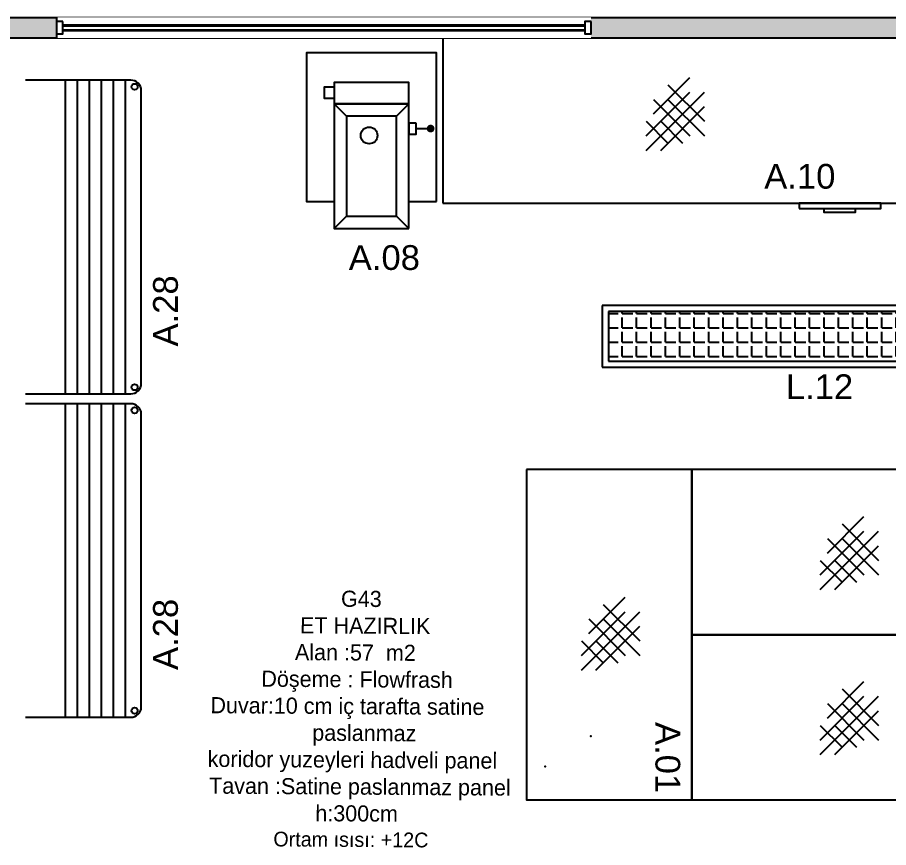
# Model space of a CAD drawing. Header units: millimetres. Extents: x 17474 to 44983, y -1049 to 14585.
# Drawn here: x 20238.8 to 20660.9, y 1042.9 to 1445.2 of the extents above; entities that cross this region are included whole.
import ezdxf

# ---------------------------------------------------------------- set-up
doc = ezdxf.new("R2010")
doc.units = ezdxf.units.MM
doc.set_wipeout_variables(frame=1)
for name, color, linetype in [('-DWG_DETAY2', 7, 'Continuous'), ('10 CM  SOĞUK ODA PANEL-PASLANMAZ KAPLAMA', 253, 'Continuous'), ('Kıtc-028 Yer Izgarası', 252, 'Continuous'), ('Kıtc-041 İstif Rafı', 7, 'Continuous'), ('NOKTA', 7, 'Continuous'), ('S2000-001 Duvar', 6, 'Continuous'), ('S2000-002 Çizgi', 7, 'Continuous'), ('TXT-YOO', 7, 'Continuous'), ('YAZI-1_OGE', 255, 'Continuous')]:
    doc.layers.add(name, color=color, linetype=linetype)
doc.layers.add('INT-CAM', color=7, linetype='Continuous', true_color=0x71c1ba)
doc.styles.add('MEKAN', font='stylu.ttf', dxfattribs={"height": 13})
doc.styles.get("Standard").update_dxf_attribs({"font": 'arial.ttf'})
doc.styles.add('X_Roads$0$Standard', font='arial.ttf')

# ---------------------------------------------------------------- blocks, each defined once
blk = doc.blocks.new('A$C417E59F0')
at = {"layer": 'Kıtc-028 Yer Izgarası'}
for p, q in [((206.8, 30), (0, 30)), ((0, 30), (0, 0)), ((206.8, 0), (206.8, 30)), ((203.8, 27), (3, 27)), ((3, 27), (3, 3)), ((3, 26.12), (7.74, 26.12)), ((9.65, 26.12), (9.65, 27)), ((9.65, 26.12), (14.73, 26.12)), ((16.63, 26.12), (16.63, 27)), ((16.63, 26.12), (21.71, 26.12)), ((23.62, 26.12), (23.62, 27)), ((23.62, 26.12), (28.7, 26.12)), ((30.6, 26.12), (30.6, 27)), ((30.6, 26.12), (35.68, 26.12)), ((37.59, 26.12), (37.59, 27)), ((37.59, 26.12), (42.67, 26.12)), ((44.57, 26.12), (44.57, 27)), ((44.57, 26.12), (49.65, 26.12)), ((51.56, 26.12), (51.56, 27)), ((51.56, 26.12), (56.64, 26.12)), ((58.54, 26.12), (58.54, 27)), ((58.54, 26.12), (63.62, 26.12)), ((65.53, 26.12), (65.53, 27)), ((65.53, 26.12), (70.61, 26.12)), ((72.51, 26.12), (72.51, 27)), ((72.51, 26.12), (77.59, 26.12)), ((79.5, 26.12), (79.5, 27)), ((79.5, 26.12), (84.58, 26.12)), ((86.48, 26.12), (86.48, 27)), ((86.48, 26.12), (91.56, 26.12)), ((93.47, 26.12), (93.47, 27)), ((93.47, 26.12), (98.55, 26.12)), ((100.45, 26.12), (100.45, 27)), ((100.45, 26.12), (105.53, 26.12)), ((107.44, 26.12), (107.44, 27)), ((107.44, 26.12), (112.52, 26.12)), ((114.42, 26.12), (114.42, 27)), ((114.42, 26.12), (119.5, 26.12)), ((121.41, 26.12), (121.41, 27)), ((121.41, 26.12), (126.49, 26.12)), ((128.39, 26.12), (128.39, 27)), ((128.39, 26.12), (133.47, 26.12)), ((135.38, 26.12), (135.38, 27)), ((135.38, 26.12), (140.46, 26.12)), ((142.36, 26.12), (142.36, 27)), ((142.36, 26.12), (147.44, 26.12)), ((149.35, 26.12), (149.35, 27)), ((149.35, 26.12), (154.43, 26.12)), ((156.33, 26.12), (156.33, 27)), ((156.33, 26.12), (161.41, 26.12)), ((163.32, 26.12), (163.32, 27)), ((163.32, 26.12), (168.4, 26.12)), ((170.3, 26.12), (170.3, 27)), ((170.3, 26.12), (175.38, 26.12)), ((177.29, 26.12), (177.29, 27)), ((177.29, 26.12), (182.37, 26.12)), ((184.27, 26.12), (184.27, 27)), ((184.27, 26.12), (189.35, 26.12)), ((191.26, 26.12), (191.26, 27)), ((191.26, 26.12), (196.34, 26.12)), ((198.24, 26.12), (198.24, 27)), ((198.24, 26.12), (203.32, 26.12)), ((203.8, 3), (203.8, 27)), ((9.65, 19.14), (9.65, 24.22)), ((16.63, 19.14), (16.63, 24.22)), ((23.62, 19.14), (23.62, 24.22)), ((30.6, 19.14), (30.6, 24.22)), ((37.59, 19.14), (37.59, 24.22)), ((44.57, 19.14), (44.57, 24.22)), ((51.56, 19.14), (51.56, 24.22)), ((58.54, 19.14), (58.54, 24.22)), ((65.53, 19.14), (65.53, 24.22)), ((72.51, 19.14), (72.51, 24.22)), ((79.5, 19.14), (79.5, 24.22)), ((86.48, 19.14), (86.48, 24.22)), ((93.47, 19.14), (93.47, 24.22)), ((100.45, 19.14), (100.45, 24.22)), ((107.44, 19.14), (107.44, 24.22)), ((114.42, 19.14), (114.42, 24.22)), ((121.41, 19.14), (121.41, 24.22)), ((128.39, 19.14), (128.39, 24.22)), ((135.38, 19.14), (135.38, 24.22)), ((142.36, 19.14), (142.36, 24.22)), ((149.35, 19.14), (149.35, 24.22)), ((156.33, 19.14), (156.33, 24.22)), ((163.32, 19.14), (163.32, 24.22)), ((170.3, 19.14), (170.3, 24.22)), ((177.29, 19.14), (177.29, 24.22)), ((184.27, 19.14), (184.27, 24.22)), ((191.26, 19.14), (191.26, 24.22)), ((198.24, 19.14), (198.24, 24.22)), ((3, 19.14), (7.74, 19.14)), ((9.65, 19.14), (14.73, 19.14)), ((9.65, 12.15), (9.65, 17.23)), ((16.63, 19.14), (21.71, 19.14)), ((16.63, 12.15), (16.63, 17.23)), ((23.62, 19.14), (28.7, 19.14)), ((23.62, 12.15), (23.62, 17.23)), ((30.6, 19.14), (35.68, 19.14)), ((30.6, 12.15), (30.6, 17.23)), ((37.59, 19.14), (42.67, 19.14)), ((37.59, 12.15), (37.59, 17.23)), ((44.57, 19.14), (49.65, 19.14)), ((44.57, 12.15), (44.57, 17.23)), ((51.56, 19.14), (56.64, 19.14)), ((51.56, 12.15), (51.56, 17.23)), ((58.54, 19.14), (63.62, 19.14)), ((58.54, 12.15), (58.54, 17.23)), ((65.53, 19.14), (70.61, 19.14)), ((65.53, 12.15), (65.53, 17.23)), ((72.51, 19.14), (77.59, 19.14)), ((72.51, 12.15), (72.51, 17.23)), ((79.5, 19.14), (84.58, 19.14)), ((79.5, 12.15), (79.5, 17.23)), ((86.48, 19.14), (91.56, 19.14)), ((86.48, 12.15), (86.48, 17.23)), ((93.47, 19.14), (98.55, 19.14)), ((93.47, 12.15), (93.47, 17.23)), ((100.45, 19.14), (105.53, 19.14)), ((100.45, 12.15), (100.45, 17.23)), ((107.44, 19.14), (112.52, 19.14)), ((107.44, 12.15), (107.44, 17.23)), ((114.42, 19.14), (119.5, 19.14)), ((114.42, 12.15), (114.42, 17.23)), ((121.41, 19.14), (126.49, 19.14)), ((121.41, 12.15), (121.41, 17.23)), ((128.39, 19.14), (133.47, 19.14)), ((128.39, 12.15), (128.39, 17.23)), ((135.38, 19.14), (140.46, 19.14)), ((135.38, 12.15), (135.38, 17.23)), ((142.36, 19.14), (147.44, 19.14)), ((142.36, 12.15), (142.36, 17.23)), ((149.35, 19.14), (154.43, 19.14)), ((149.35, 12.15), (149.35, 17.23)), ((156.33, 19.14), (161.41, 19.14)), ((156.33, 12.15), (156.33, 17.23)), ((163.32, 19.14), (168.4, 19.14)), ((163.32, 13.5), (163.32, 17.23)), ((170.3, 19.14), (175.38, 19.14)), ((170.3, 13.5), (170.3, 17.23)), ((177.29, 19.14), (182.37, 19.14)), ((177.29, 13.5), (177.29, 17.23)), ((184.27, 19.14), (189.35, 19.14)), ((184.27, 13.5), (184.27, 17.23)), ((191.26, 19.14), (196.34, 19.14)), ((191.26, 13.5), (191.26, 17.23)), ((198.24, 19.14), (203.32, 19.14)), ((198.24, 13.5), (198.24, 17.23)), ((203.8, 13.5), (156.33, 13.5)), ((156.33, 13.5), (156.33, 3)), ((203.8, 3), (203.8, 13.5)), ((3, 12.15), (7.74, 12.15)), ((9.65, 12.15), (14.73, 12.15)), ((9.65, 5.17), (9.65, 10.25)), ((16.63, 12.15), (21.71, 12.15)), ((16.63, 5.17), (16.63, 10.25)), ((23.62, 12.15), (28.7, 12.15)), ((23.62, 5.17), (23.62, 10.25)), ((30.6, 12.15), (35.68, 12.15)), ((30.6, 5.17), (30.6, 10.25)), ((37.59, 12.15), (42.67, 12.15)), ((37.59, 5.17), (37.59, 10.25)), ((44.57, 12.15), (49.65, 12.15)), ((44.57, 5.17), (44.57, 10.25)), ((51.56, 12.15), (56.64, 12.15)), ((51.56, 5.17), (51.56, 10.25)), ((58.54, 12.15), (63.62, 12.15)), ((58.54, 5.17), (58.54, 10.25)), ((65.53, 12.15), (70.61, 12.15)), ((65.53, 5.17), (65.53, 10.25)), ((72.51, 12.15), (77.59, 12.15)), ((72.51, 5.17), (72.51, 10.25)), ((79.5, 12.15), (84.58, 12.15)), ((79.5, 5.17), (79.5, 10.25)), ((86.48, 12.15), (91.56, 12.15)), ((86.48, 5.17), (86.48, 10.25)), ((93.47, 12.15), (98.55, 12.15)), ((93.47, 5.17), (93.47, 10.25)), ((100.45, 12.15), (105.53, 12.15)), ((100.45, 5.17), (100.45, 10.25)), ((107.44, 12.15), (112.52, 12.15)), ((107.44, 5.17), (107.44, 10.25)), ((114.42, 12.15), (119.5, 12.15)), ((114.42, 5.17), (114.42, 10.25)), ((121.41, 12.15), (126.49, 12.15)), ((121.41, 5.17), (121.41, 10.25)), ((128.39, 12.15), (133.47, 12.15)), ((128.39, 5.17), (128.39, 10.25)), ((135.38, 12.15), (140.46, 12.15)), ((135.38, 5.17), (135.38, 10.25)), ((142.36, 12.15), (147.44, 12.15)), ((142.36, 5.17), (142.36, 10.25)), ((149.35, 12.15), (154.43, 12.15)), ((149.35, 5.17), (149.35, 10.25)), ((156.33, 5.17), (156.33, 10.25)), ((3, 5.17), (7.74, 5.17)), ((9.65, 5.17), (14.73, 5.17)), ((16.63, 5.17), (21.71, 5.17)), ((23.62, 5.17), (28.7, 5.17)), ((30.6, 5.17), (35.68, 5.17)), ((37.59, 5.17), (42.67, 5.17)), ((44.57, 5.17), (49.65, 5.17)), ((51.56, 5.17), (56.64, 5.17)), ((58.54, 5.17), (63.62, 5.17)), ((65.53, 5.17), (70.61, 5.17)), ((72.51, 5.17), (77.59, 5.17)), ((79.5, 5.17), (84.58, 5.17)), ((86.48, 5.17), (91.56, 5.17)), ((93.47, 5.17), (98.55, 5.17)), ((100.45, 5.17), (105.53, 5.17)), ((107.44, 5.17), (112.52, 5.17)), ((114.42, 5.17), (119.5, 5.17)), ((121.41, 5.17), (126.49, 5.17)), ((128.39, 5.17), (133.47, 5.17)), ((135.38, 5.17), (140.46, 5.17)), ((142.36, 5.17), (147.44, 5.17)), ((149.35, 5.17), (154.43, 5.17)), ((0, 0), (206.8, 0)), ((3, 3), (203.8, 3)), ((9.65, 3), (9.65, 3.26)), ((16.63, 3), (16.63, 3.26)), ((23.62, 3), (23.62, 3.26)), ((30.6, 3), (30.6, 3.26)), ((37.59, 3), (37.59, 3.26)), ((44.57, 3), (44.57, 3.26)), ((51.56, 3), (51.56, 3.26)), ((58.54, 3), (58.54, 3.26)), ((65.53, 3), (65.53, 3.26)), ((72.51, 3), (72.51, 3.26)), ((79.5, 3), (79.5, 3.26)), ((86.48, 3), (86.48, 3.26)), ((93.47, 3), (93.47, 3.26)), ((100.45, 3), (100.45, 3.26)), ((107.44, 3), (107.44, 3.26)), ((114.42, 3), (114.42, 3.26)), ((121.41, 3), (121.41, 3.26)), ((128.39, 3), (128.39, 3.26)), ((135.38, 3), (135.38, 3.26)), ((142.36, 3), (142.36, 3.26)), ((149.35, 3), (149.35, 3.26)), ((156.33, 3), (156.33, 3.26)), ((163.07, 3), (203.8, 3))]:
    blk.add_line(p, q, dxfattribs=at)
blk.add_text('206*30', height=7.8, dxfattribs=at).set_placement((159.48, 4.3))
blk = doc.blocks.new('T_PC')
at = {"layer": '-DWG_DETAY2', "color": 0}
for points in [[(27.93, 27.07), (45.61, 44.75)], [(35, 41.21), (52.68, 23.54)], [(24.39, 9.39), (52.68, 37.68)], [(24.39, 16.46), (45.61, 37.68)], [(27.93, 34.14), (45.61, 16.46)], [(35, 34.14), (52.68, 16.46)], [(31.46, 9.39), (52.68, 30.61)], [(24.39, 23.54), (35, 12.93)], [(31.46, 23.54), (42.07, 12.93)]]:
    blk.add_lwpolyline(points, dxfattribs=at)
blk = doc.blocks.new('A$C39C53ABC')
at = {"layer": 'S2000-002 Çizgi'}
for points in [[(8.8, 0), (56.8, 0), (56.8, 42), (8.8, 42), (8.8, 33.04)], [(4, 29.04), (0, 33.04)], [(36.31, 29.04), (40.31, 33.04)], [(4, 12.96), (0, 8.96)], [(36.31, 12.96), (40.31, 8.96)], [(8.8, 8.96), (8.8, 0)]]:
    blk.add_lwpolyline(points, dxfattribs=at)
for points in [[(45.74, 32.99), (45.74, 36.33), (42.1, 36.33), (42.1, 32.99)], [(0, 8.96), (40.31, 8.96), (40.31, 33.04), (0, 33.04)], [(40.31, 8.96), (47.26, 8.96), (47.26, 33.04), (40.31, 33.04)], [(4, 12.96), (36.31, 12.96), (36.31, 29.04), (4, 29.04)], [(34.12, 6.54), (34.12, 8.95), (30.48, 8.95), (30.48, 6.54)]]:
    blk.add_lwpolyline(points, close=True, dxfattribs=at)
at = {"layer": 'S2000-002 Çizgi', "const_width": 0.7}
blk.add_lwpolyline([(32.3, 6.54), (32.3, 2.58)], dxfattribs=at)
at = {"layer": 'S2000-002 Çizgi', "const_width": 1.25}
blk.add_lwpolyline([(31.7, 1.9, 1), (32.95, 1.9, 1)], format="xyb", close=True, dxfattribs=at)
at = {"layer": 'S2000-002 Çizgi'}
blk.add_circle((30.11, 21.77), 2.7, dxfattribs=at)

msp = doc.modelspace()

# ---------------------------------------------------------------- hatches: boundary and pattern name
at = {"layer": '10 CM  SOĞUK ODA PANEL-PASLANMAZ KAPLAMA'}
h = msp.add_hatch(dxfattribs=at)
h.set_pattern_fill('HONEY', color=256, scale=1.5)
h.set_pattern_definition([(0, (-11750.1454, 13892.97), (7.14375, 4.12444597), [4.7625, -9.525]), (120, (-11750.1454, 13892.97), (-7.14375, 4.124446), [4.7625, -9.525]), (60, (-11750.1454, 13892.97), (2e-08, 8.24889196), [-9.525, 4.7625])])
h.paths.add_polyline_path([(22855.87, 1435.21), (19430.97, 1435.21), (19430.97, 1445.21), (22855.87, 1445.21)])

# ---------------------------------------------------------------- linework, layer by layer
msp.add_lwpolyline([(22855.87, 1435.21), (19430.97, 1435.21), (19430.97, 1445.21), (22855.87, 1445.21), (22855.87, 1435.21)], dxfattribs=at)
at = {"layer": 'Kıtc-041 İstif Rafı'}
for p, q in [((20293.81, 1414.8), (20242.81, 1414.8)), ((20262.01, 1414.8), (20262.01, 1262.8)), ((20267.81, 1414.8), (20267.81, 1262.8)), ((20273.61, 1414.8), (20273.61, 1262.8)), ((20279.41, 1414.8), (20279.41, 1262.8)), ((20285.21, 1414.8), (20285.21, 1262.8)), ((20291.01, 1414.8), (20291.01, 1262.8)), ((20298.81, 1267.8), (20298.81, 1409.8)), ((20242.81, 1262.8), (20293.81, 1262.8)), ((20293.81, 1258), (20242.81, 1258)), ((20262.01, 1258), (20262.01, 1106)), ((20267.81, 1258), (20267.81, 1106)), ((20273.61, 1258), (20273.61, 1106)), ((20279.41, 1258), (20279.41, 1106)), ((20285.21, 1258), (20285.21, 1106)), ((20291.01, 1258), (20291.01, 1106)), ((20298.81, 1111), (20298.81, 1253)), ((20242.81, 1106), (20293.81, 1106))]:
    msp.add_line(p, q, dxfattribs=at)
for centre in [(20295.6, 1411.59), (20295.6, 1266), (20295.6, 1254.79), (20295.6, 1109.21)]:
    msp.add_circle(centre, 1.5, dxfattribs=at)
for centre, start, end in [((20293.85, 1409.84), 359.5349, 90.4651), ((20293.85, 1267.76), 269.5349, 0.4651), ((20293.85, 1253.04), 359.5349, 90.4651), ((20293.85, 1110.96), 269.5349, 0.4651)]:
    msp.add_arc(centre, 4.96, start, end, dxfattribs=at)
at = {"layer": 'NOKTA', "color": 3}
for p in [(20516.69, 1096.8), (20494.49, 1082.1)]:
    msp.add_point(p, dxfattribs=at)
at = {"layer": 'S2000-001 Duvar', "color": 1}
msp.add_lwpolyline([(20445.02, 1355.21), (20665.02, 1355.21), (20665.02, 1435.21), (20445.02, 1435.21)], close=True, dxfattribs=at)
at = {"layer": 'S2000-002 Çizgi', "color": 0}
for points in [[(20617.57, 1352.57), (20657.17, 1352.57), (20657.17, 1355.21), (20617.57, 1355.21)], [(20629.7, 1352.57), (20644.65, 1352.57), (20644.65, 1350.62), (20629.7, 1350.62)]]:
    msp.add_lwpolyline(points, close=True, dxfattribs=at)
at = {"layer": 'S2000-002 Çizgi', "color": 1}
for points in [[(20485.55, 1226.05), (20485.55, 1066.05), (20565.55, 1066.05), (20565.55, 1226.05)], [(20565.55, 1146.05), (20731.55, 1146.05), (20731.55, 1226.05), (20565.55, 1226.05)], [(20565.55, 1066.05), (20731.55, 1066.05), (20731.55, 1146.05), (20565.55, 1146.05)]]:
    msp.add_lwpolyline(points, close=True, dxfattribs=at)
for points in [[(20515.61, 1146.58), (20533.29, 1164.25)], [(20522.68, 1160.72), (20540.36, 1143.04)], [(20512.07, 1128.9), (20540.36, 1157.18)], [(20512.07, 1135.97), (20533.29, 1157.18)], [(20515.61, 1153.65), (20533.29, 1135.97)], [(20522.68, 1153.65), (20540.36, 1135.97)], [(20519.14, 1128.9), (20540.36, 1150.11)], [(20512.07, 1143.04), (20522.68, 1132.43)], [(20519.14, 1143.04), (20529.75, 1132.43)]]:
    msp.add_lwpolyline(points, dxfattribs=at)

# ---------------------------------------------------------------- block references
at = {"layer": 'Kıtc-028 Yer Izgarası'}
msp.add_blockref('A$C417E59F0', (20522.22, 1275.63), dxfattribs=at)
at = {"layer": 'S2000-002 Çizgi', "xscale": 1.5, "yscale": 1.5, "zscale": 1.5, "rotation": 90}
msp.add_blockref('A$C39C53ABC', (20441.89, 1342.85), dxfattribs=at)
at = {"layer": 'S2000-002 Çizgi', "color": 1}
for p in [(20519.03, 1371.36), (20603.37, 1158.54), (20603.37, 1078.54)]:
    msp.add_blockref('T_PC', p, dxfattribs=at)

# ---------------------------------------------------------------- texts
at = {"layer": 'S2000-001 Duvar', "char_height": 12, "attachment_point": 1, "rotation": 90, "style": 'X_Roads$0$Standard'}
for insert in [(20304.57, 1285.73), (20304.57, 1128.94)]:
    msp.add_mtext_dynamic_manual_height_columns('{\\C0;A.28}', width=300.4683, gutter_width=50, heights=[24.02], dxfattribs=dict(at, insert=insert))
at = {"layer": 'S2000-002 Çizgi', "char_height": 12, "attachment_point": 1, "style": 'X_Roads$0$Standard'}
for s, insert in [('A.10', (20600.67, 1374.22)), ('A.08', (20399.37, 1334.83)), ('L.12', (20611.13, 1272.24))]:
    msp.add_mtext_dynamic_manual_height_columns(s, width=300.4683, gutter_width=50, heights=[24.02], dxfattribs=dict(at, insert=insert))
at = {"layer": 'S2000-002 Çizgi', "insert": (20559.95, 1103.71), "char_height": 12, "attachment_point": 1, "rotation": 270, "style": 'X_Roads$0$Standard'}
msp.add_mtext_dynamic_manual_height_columns('A.01', width=300.4683, gutter_width=50, heights=[24.02], dxfattribs=at)
at = {"layer": 'TXT-YOO', "insert": (20306.86, 1167.98), "char_height": 7.8, "width": 199.4252, "attachment_point": 1, "rotation": 359.6197, "style": 'MEKAN'}
msp.add_mtext('\\pi88.79776;G43\\P\\pi69.0351;ET HAZIRLIK \\P\\pi66.63685;Alan :57  m2   \\P\\pi50.45728;Döşeme : Flowfrash\\P\\pi25.86958;Duvar:10 cm iç tarafta satine \\P\\pi75.29051;paslanmaz\\P\\pi24.68473;koridor yuzeyleri hadveli panel\\P\\pi22.59483; Tavan :Satine paslanmaz panel  \\P\\pi77.02924;h:300cm \\P\\pi56.79277;{\\H0.91575x;\\C14;\\c158;Ortam ısısı: +12C\\H1.5x;\\P\\pi97.7769;} \\P\\pi93.90545;   ', dxfattribs=at)

# ---------------------------------------------------------------- next in the draw order: wipeouts: each hides what was drawn before it
msp.add_wipeout([(20257.81, 1435.22), (20257.81, 1445.21), (20516.8, 1445.21), (20516.81, 1435.21), (20257.81, 1435.21)])

# ---------------------------------------------------------------- next in the draw order: linework, layer by layer
msp.add_line((20257.81, 1445.22), (20257.81, 1435.22))
at = {"layer": 'INT-CAM', "elevation": 0}
for points in [[(20513.81, 1441.05), (20260.81, 1441.05), (20260.81, 1441.65), (20513.81, 1441.65)], [(20513.81, 1438.65), (20260.81, 1438.65), (20260.81, 1439.25), (20513.81, 1439.25)]]:
    msp.add_lwpolyline(points, dxfattribs=at)
at = {"layer": 'YAZI-1_OGE'}
for points in [[(20260.81, 1443.22), (20257.81, 1443.22), (20257.81, 1437.22), (20260.81, 1437.22), (20260.81, 1443.22)], [(20516.81, 1443.22), (20513.81, 1443.22), (20513.81, 1437.22), (20516.81, 1437.22), (20516.81, 1443.22)]]:
    msp.add_lwpolyline(points, dxfattribs=at)

doc.saveas('drawing.dxf')
